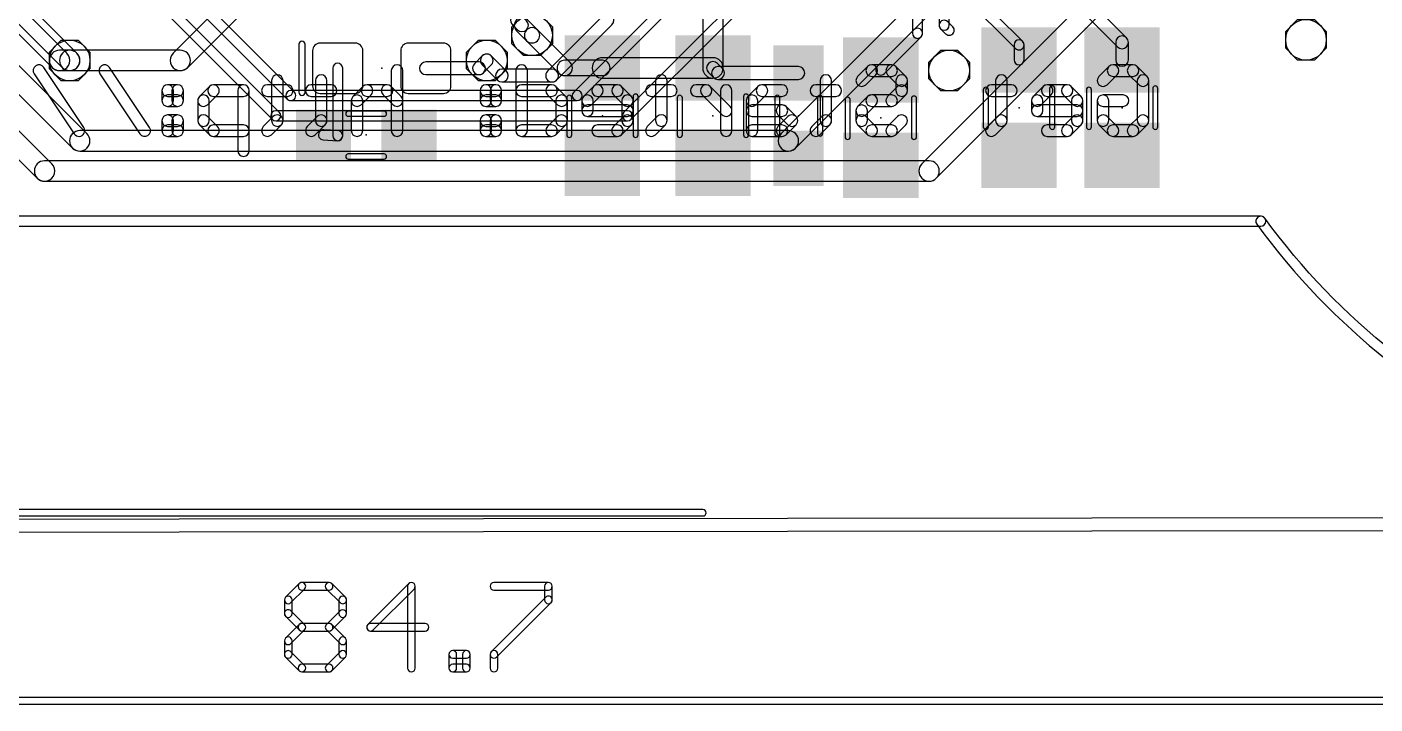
# Model space of a CAD drawing. Extents: x -21 to 88, y -12 to 76.
# Drawn here: x 32.55 to 59.37, y -9.61 to 3.87 of the extents above; entities that cross this region are included whole.
import ezdxf

# ---------------------------------------------------------------- set-up
doc = ezdxf.new("R2010")
doc.units = 0
for name, color, linetype in [('1', 22, 'CONTINUOUS'), ('16', 175, 'CONTINUOUS'), ('18', 82, 'CONTINUOUS'), ('20', 7, 'CONTINUOUS'), ('21', 253, 'CONTINUOUS'), ('22', 253, 'CONTINUOUS'), ('23', 7, 'CONTINUOUS'), ('51', 253, 'CONTINUOUS')]:
    doc.layers.add(name, color=color, linetype=linetype)

# ---------------------------------------------------------------- blocks, each defined once
blk = doc.blocks.new('RECT')
blk.add_solid([(-0.5, -0.5), (0.5, -0.5), (-0.5, 0.5), (0.5, 0.5)])
blk = doc.blocks.new('RECT160000X160000R30')
blk.add_lwpolyline([(0.5, -0.35), (0.5, 0.35, 0.4142), (0.35, 0.5), (-0.35, 0.5, 0.4142), (-0.5, 0.35), (-0.5, -0.35, 0.4142), (-0.35, -0.5), (0.35, -0.5, 0.4142)], format="xyb", close=True)
blk = doc.blocks.new('OCTAGONV')
blk.add_lwpolyline([(-0.5, -0.2071), (-0.5, 0.2071), (-0.2071, 0.5), (0.2071, 0.5), (0.5, 0.2071), (0.5, -0.2071), (0.2071, -0.5), (-0.2071, -0.5)], close=True)
blk = doc.blocks.new('ROUNDV')
blk.add_circle((0, 0), 0.5)

msp = doc.modelspace()

# ---------------------------------------------------------------- linework, layer by layer
at = {"layer": '1'}
for points in [[(50.17, 6.41), (50.17, 3.74, 1), (50.37, 3.74), (50.37, 6.41, 1)], [(30.7063, 5.4063), (33.0563, 3.0563, 1), (33.3437, 3.3437), (30.9937, 5.6937, 1)], [(54.4298, 3.6498), (52.3598, 5.7198, 1), (52.1802, 5.5402), (54.2502, 3.4702, 1)], [(37.4563, 5.3437), (35.4563, 3.3437, 1), (35.7437, 3.0563), (37.7437, 5.0563, 1)], [(46.4032, 3.05), (46.4032, 4.81, 1), (45.9968, 4.81), (45.9968, 3.05, 1)], [(52.3607, 3.5807), (51.3407, 4.6007, 1), (51.1993, 4.4593), (52.2193, 3.4393, 1)], [(50.7, 4.4), (50.7, 3.9, 1), (50.9, 3.9), (50.9, 4.4, 1)], [(43.3578, 3.1578), (42.7078, 3.8078, 1), (42.4922, 3.5922), (43.1422, 2.9422, 1)], [(50.1993, 3.8107), (49.4693, 3.0807, 1), (49.6107, 2.9393), (50.3407, 3.6693, 1)], [(50.7293, 3.8293), (50.8293, 3.7293, 1), (50.9707, 3.8707), (50.8707, 3.9707, 1)], [(52.39, 3.21), (52.39, 3.51, 1), (52.19, 3.51), (52.19, 3.21, 1)], [(54.467, 3.21), (54.467, 3.56, 1), (54.213, 3.56), (54.213, 3.21, 1)], [(33.2, 2.9968), (33.4, 2.9968, 1), (33.4, 3.4032), (33.2, 3.4032, 1)], [(35.6, 3.4032), (33.4, 3.4032, 1), (33.4, 2.9968), (35.6, 2.9968, 1)], [(41.6348, 2.9552), (41.7898, 3.1102, 1), (41.6102, 3.2898), (41.4552, 3.1348, 1)], [(46.2, 3.2532), (44, 3.2532, 1), (44, 2.8468), (46.2, 2.8468, 1)], [(38.633, 3.045), (38.633, 1.703, 1), (38.833, 1.703), (38.833, 3.045, 1)], [(40.487, 2.918), (41.545, 2.918, 1), (41.545, 3.172), (40.487, 3.172, 1)], [(44, 3.2024), (43.25, 3.2024, 1), (43.25, 2.8976), (44, 2.8976, 1)], [(46.3898, 3.0398), (46.2898, 3.1398, 1), (46.1102, 2.9602), (46.2102, 2.8602, 1)], [(47.9, 3.077), (46.3, 3.077, 1), (46.3, 2.823), (47.9, 2.823, 1)], [(38.739, 1.8028), (38.456, 1.8198, 1), (38.444, 1.6202), (38.727, 1.6032, 1)], [(-6.7999, -6.227), (84.0001, -6.127, 1), (83.9999, -5.873), (-6.8001, -5.973, 1)]]:
    msp.add_lwpolyline(points, format="xyb", close=True, dxfattribs=at)
at = {"layer": '16'}
for points in [[(33.0437, 1.1437), (10.7437, 23.4437, 1), (10.4563, 23.1563), (32.7563, 0.8563, 1)], [(47.8437, 1.4563), (55.0437, 8.6563, 1), (54.7563, 8.9437), (47.5563, 1.7437, 1)], [(32.7293, 7.4293), (37.7293, 2.4293, 1), (37.8707, 2.5707), (32.8707, 7.5707, 1)], [(56.7563, 7.5437), (50.3563, 1.1437, 1), (50.6437, 0.8563), (57.0437, 7.2563, 1)], [(32.2293, 7.2293), (37.4293, 2.0293, 1), (37.5707, 2.1707), (32.3707, 7.3707, 1)], [(43.5707, 2.4293), (47.7707, 6.6293, 1), (47.6293, 6.7707), (43.4293, 2.5707, 1)], [(44.5707, 2.0293), (48.1707, 5.6293, 1), (48.0293, 5.7707), (44.4293, 2.1707, 1)], [(31.1563, 5.1563), (33.2563, 3.0563, 1), (33.5437, 3.3437), (31.4437, 5.4437, 1)], [(30.2563, 4.6563), (33.4563, 1.4563, 1), (33.7437, 1.7437), (30.5437, 4.9437, 1)], [(42.4898, 3.9898), (42.3898, 4.0898, 1), (42.2102, 3.9102), (42.3102, 3.8102, 1)], [(42.2922, 3.7922), (42.4922, 3.5922, 1), (42.7078, 3.8078), (42.5078, 4.0078, 1)], [(43.0898, 2.8102), (44.1898, 3.9102, 1), (44.0102, 4.0898), (42.9102, 2.9898, 1)], [(42.0898, 2.9898), (41.7898, 3.2898, 1), (41.6102, 3.1102), (41.9102, 2.8102, 1)], [(43, 3.027), (42, 3.027, 1), (42, 2.773), (43, 2.773, 1)], [(37.8, 2.4), (43.5, 2.4, 1), (43.5, 2.6), (37.8, 2.6, 1)], [(37.5, 2), (44.5, 2, 1), (44.5, 2.2), (37.5, 2.2, 1)], [(33.6, 1.3968), (47.7, 1.3968, 1), (47.7, 1.8032), (33.6, 1.8032, 1)], [(50.5, 1.2032), (32.9, 1.2032, 1), (32.9, 0.7968), (50.5, 0.7968, 1)], [(83.9999, -5.873), (-6.8001, -5.973, 1), (-6.7999, -6.227), (84.0001, -6.127, 1)]]:
    msp.add_lwpolyline(points, format="xyb", close=True, dxfattribs=at)
at = {"layer": '20'}
for points in [[(57.1807, 0.059, 1), (57.0193, -0.059, 1.0148), (79.5789, 16.9614, 1), (79.4211, 16.8386, -1.0148)], [(14.9, -0.1), (57.1, -0.1, 1), (57.1, 0.1), (14.9, 0.1, 1)]]:
    msp.add_lwpolyline(points, format="xyb", close=True, dxfattribs=at)
at = {"layer": '21'}
msp.add_lwpolyline([(38.086, 2.5688), (38.086, 3.5213, 1), (37.959, 3.5213), (37.959, 2.5688, 1)], format="xyb", close=True, dxfattribs=at)
at = {"layer": '22'}
for points in [[(33.6791, 1.8665), (32.8825, 3.0613, 1), (32.6923, 2.9345), (33.4889, 1.7397, 1)], [(34.9888, 1.8665), (34.1923, 3.0613, 1), (34.0021, 2.9345), (34.7986, 1.7397, 1)], [(39.8, 2.9979), (39.8, 1.8031, 1), (40.0286, 1.8031), (40.0286, 2.9979, 1)], [(42.2778, 2.9979), (42.2778, 1.8031, 1), (42.5064, 1.8031), (42.5064, 2.9979, 1)], [(49.2398, 2.718), (49.439, 2.9171, 1), (49.2773, 3.0787), (49.0782, 2.8796, 1)], [(49.3581, 2.8836), (49.7564, 2.8836, 1), (49.7564, 3.1122), (49.3581, 3.1122, 1)], [(49.6756, 2.9171), (49.8747, 2.718, 1), (50.0364, 2.8796), (49.8372, 3.0787, 1)], [(54.0422, 2.718), (54.2413, 2.9171, 1), (54.0796, 3.0787), (53.8805, 2.8796, 1)], [(54.1605, 2.8836), (54.5587, 2.8836, 1), (54.5587, 3.1122), (54.1605, 3.1122, 1)], [(54.4779, 2.9171), (54.6771, 2.718, 1), (54.8387, 2.8796), (54.6396, 3.0787, 1)], [(35.5486, 2.7139), (35.3494, 2.7139, 1), (35.3494, 2.4853), (35.5486, 2.4853, 1)], [(35.2351, 2.5996), (35.2351, 2.4005, 1), (35.4637, 2.4005), (35.4637, 2.5996, 1)], [(35.6629, 2.4005), (35.6629, 2.5996, 1), (35.4343, 2.5996), (35.4343, 2.4005, 1)], [(36.1801, 2.6805), (35.9809, 2.4813, 1), (36.1426, 2.3197), (36.3417, 2.5188, 1)], [(36.8583, 2.7139), (36.2609, 2.7139, 1), (36.2609, 2.4853), (36.8583, 2.4853, 1)], [(36.9726, 1.4048), (36.9726, 2.5996, 1), (36.744, 2.5996), (36.744, 1.4048, 1)], [(37.7315, 2.7139), (37.3332, 2.7139, 1), (37.3332, 2.4853), (37.7315, 2.4853, 1)], [(37.418, 2.7988), (37.418, 2.0022, 1), (37.6466, 2.0022), (37.6466, 2.7988, 1)], [(38.6046, 2.7139), (38.2063, 2.7139, 1), (38.2063, 2.4853), (38.6046, 2.4853, 1)], [(38.2912, 2.7988), (38.2912, 2.0022, 1), (38.5198, 2.0022), (38.5198, 2.7988, 1)], [(39.2361, 2.6805), (39.037, 2.4813, 1), (39.1986, 2.3197), (39.3977, 2.5188, 1)], [(39.7152, 2.7139), (39.3169, 2.7139, 1), (39.3169, 2.4853), (39.7152, 2.4853, 1)], [(39.9951, 2.4813), (39.796, 2.6805, 1), (39.6344, 2.5188), (39.8335, 2.3197, 1)], [(41.8789, 2.7139), (41.6798, 2.7139, 1), (41.6798, 2.4853), (41.8789, 2.4853, 1)], [(41.5655, 2.5996), (41.5655, 2.4005, 1), (41.7941, 2.4005), (41.7941, 2.5996, 1)], [(41.9932, 2.4005), (41.9932, 2.5996, 1), (41.7646, 2.5996), (41.7646, 2.4005, 1)], [(42.9895, 2.7139), (42.3921, 2.7139, 1), (42.3921, 2.4853), (42.9895, 2.4853, 1)], [(43.2695, 2.4813), (43.0703, 2.6805, 1), (42.9087, 2.5188), (43.1078, 2.3197, 1)], [(43.8201, 2.6805), (43.621, 2.4813, 1), (43.7826, 2.3197), (43.9818, 2.5188, 1)], [(44.2992, 2.7139), (43.901, 2.7139, 1), (43.901, 2.4853), (44.2992, 2.4853, 1)], [(44.5792, 2.4813), (44.3801, 2.6805, 1), (44.2184, 2.5188), (44.4175, 2.3197, 1)], [(45.3715, 2.7139), (44.9732, 2.7139, 1), (44.9732, 2.4853), (45.3715, 2.4853, 1)], [(45.0581, 2.7988), (45.0581, 2.0022, 1), (45.2867, 2.0022), (45.2867, 2.7988, 1)], [(46.0647, 2.7139), (45.8655, 2.7139, 1), (45.8655, 2.4853), (46.0647, 2.4853, 1)], [(46.5438, 2.2822), (46.1455, 2.6805, 1), (45.9839, 2.5188), (46.3821, 2.1205, 1)], [(46.5772, 1.8031), (46.5772, 2.5996, 1), (46.3486, 2.5996), (46.3486, 1.8031, 1)], [(47.0944, 2.6805), (46.8953, 2.4813, 1), (47.057, 2.3197), (47.2561, 2.5188, 1)], [(47.5735, 2.7139), (47.1753, 2.7139, 1), (47.1753, 2.4853), (47.5735, 2.4853, 1)], [(48.6458, 2.7139), (48.2476, 2.7139, 1), (48.2476, 2.4853), (48.6458, 2.4853, 1)], [(48.3324, 2.7988), (48.3324, 2.0022, 1), (48.561, 2.0022), (48.561, 2.7988, 1)], [(49.8747, 2.6805), (49.6756, 2.4813, 1), (49.8372, 2.3197), (50.0364, 2.5188, 1)], [(49.8413, 2.7988), (49.8413, 2.5996, 1), (50.0699, 2.5996), (50.0699, 2.7988, 1)], [(52.1384, 2.7139), (51.7402, 2.7139, 1), (51.7402, 2.4853), (52.1384, 2.4853, 1)], [(51.825, 2.7988), (51.825, 2.0022, 1), (52.0536, 2.0022), (52.0536, 2.7988, 1)], [(52.7699, 2.6805), (52.5708, 2.4813, 1), (52.7324, 2.3197), (52.9316, 2.5188, 1)], [(53.249, 2.7139), (52.8507, 2.7139, 1), (52.8507, 2.4853), (53.249, 2.4853, 1)], [(53.529, 2.4813), (53.3298, 2.6805, 1), (53.1682, 2.5188), (53.3673, 2.3197, 1)], [(54.6436, 2.7988), (54.6436, 2.0022, 1), (54.8722, 2.0022), (54.8722, 2.7988, 1)], [(35.3494, 2.2862), (35.5486, 2.2862, 1), (35.5486, 2.5148), (35.3494, 2.5148, 1)], [(35.9475, 2.4005), (35.9475, 2.0022, 1), (36.1761, 2.0022), (36.1761, 2.4005, 1)], [(39.0035, 2.4005), (39.0035, 1.8031, 1), (39.2321, 1.8031), (39.2321, 2.4005, 1)], [(41.6798, 2.2862), (41.8789, 2.2862, 1), (41.8789, 2.5148), (41.6798, 2.5148, 1)], [(43.3029, 2.0022), (43.3029, 2.4005, 1), (43.0743, 2.4005), (43.0743, 2.0022, 1)], [(43.5875, 2.4005), (43.5875, 2.2014, 1), (43.8161, 2.2014), (43.8161, 2.4005, 1)], [(44.6127, 2.0022), (44.6127, 2.4005, 1), (44.3841, 2.4005), (44.3841, 2.0022, 1)], [(46.8618, 2.4005), (46.8618, 1.8031, 1), (47.0904, 1.8031), (47.0904, 2.4005, 1)], [(49.2773, 2.4813), (49.0782, 2.2822, 1), (49.2398, 2.1205), (49.439, 2.3197, 1)], [(49.7564, 2.5148), (49.3581, 2.5148, 1), (49.3581, 2.2862), (49.7564, 2.2862, 1)], [(52.5373, 2.4005), (52.5373, 2.2014, 1), (52.7659, 2.2014), (52.7659, 2.4005, 1)], [(53.5625, 2.0022), (53.5625, 2.4005, 1), (53.3339, 2.4005), (53.3339, 2.0022, 1)], [(54.0756, 2.0022), (54.0756, 2.4005, 1), (53.847, 2.4005), (53.847, 2.0022, 1)], [(53.9613, 2.2862), (54.3596, 2.2862, 1), (54.3596, 2.5148), (53.9613, 2.5148, 1)], [(43.7018, 2.0871), (44.4984, 2.0871, 1), (44.4984, 2.3157), (43.7018, 2.3157, 1)], [(47.5735, 2.3157), (46.9761, 2.3157, 1), (46.9761, 2.0871), (47.5735, 2.0871, 1)], [(47.8535, 2.0831), (47.6544, 2.2822, 1), (47.4927, 2.1206), (47.6919, 1.9214, 1)], [(49.0447, 2.2014), (49.0447, 2.0022, 1), (49.2733, 2.0022), (49.2733, 2.2014, 1)], [(52.6516, 2.0871), (53.4482, 2.0871, 1), (53.4482, 2.3157), (52.6516, 2.3157, 1)], [(35.5486, 2.1165), (35.3494, 2.1165, 1), (35.3494, 1.8879), (35.5486, 1.8879, 1)], [(35.2351, 2.0022), (35.2351, 1.8031, 1), (35.4637, 1.8031), (35.4637, 2.0022, 1)], [(35.3494, 1.6888), (35.5486, 1.6888, 1), (35.5486, 1.9174), (35.3494, 1.9174, 1)], [(35.6629, 1.8031), (35.6629, 2.0022, 1), (35.4343, 2.0022), (35.4343, 1.8031, 1)], [(35.9809, 1.9214), (36.1801, 1.7223, 1), (36.3417, 1.8839), (36.1426, 2.0831, 1)], [(36.2609, 1.6888), (36.8583, 1.6888, 1), (36.8583, 1.9174), (36.2609, 1.9174, 1)], [(37.4515, 2.0831), (37.2524, 1.8839, 1), (37.414, 1.7223), (37.6131, 1.9214, 1)], [(38.3246, 2.0831), (38.1255, 1.8839, 1), (38.2871, 1.7223), (38.4863, 1.9214, 1)], [(41.8789, 2.1165), (41.6798, 2.1165, 1), (41.6798, 1.8879), (41.8789, 1.8879, 1)], [(41.5655, 2.0022), (41.5655, 1.8031, 1), (41.7941, 1.8031), (41.7941, 2.0022, 1)], [(41.6798, 1.6888), (41.8789, 1.6888, 1), (41.8789, 1.9174), (41.6798, 1.9174, 1)], [(41.9932, 1.8031), (41.9932, 2.0022, 1), (41.7646, 2.0022), (41.7646, 1.8031, 1)], [(42.3921, 1.6888), (42.9895, 1.6888, 1), (42.9895, 1.9174), (42.3921, 1.9174, 1)], [(43.0703, 1.7223), (43.2695, 1.9214, 1), (43.1078, 2.0831), (42.9087, 1.8839, 1)], [(43.901, 1.6888), (44.2992, 1.6888, 1), (44.2992, 1.9174), (43.901, 1.9174, 1)], [(44.3801, 1.7223), (44.5792, 1.9214, 1), (44.4175, 2.0831), (44.2184, 1.8839, 1)], [(45.0916, 2.0831), (44.8924, 1.8839, 1), (45.0541, 1.7223), (45.2532, 1.9214, 1)], [(46.9761, 1.6888), (47.5735, 1.6888, 1), (47.5735, 1.9174), (46.9761, 1.9174, 1)], [(47.6544, 1.7223), (47.8535, 1.9214, 1), (47.6919, 2.0831), (47.4927, 1.8839, 1)], [(48.3659, 2.0831), (48.1667, 1.8839, 1), (48.3284, 1.7223), (48.5275, 1.9214, 1)], [(49.0782, 1.9214), (49.2773, 1.7223, 1), (49.439, 1.8839), (49.2398, 2.0831, 1)], [(49.3581, 1.6888), (49.7564, 1.6888, 1), (49.7564, 1.9174), (49.3581, 1.9174, 1)], [(49.8372, 1.7223), (50.0364, 1.9214, 1), (49.8747, 2.0831), (49.6756, 1.8839, 1)], [(51.8585, 2.0831), (51.6593, 1.8839, 1), (51.821, 1.7223), (52.0201, 1.9214, 1)], [(52.8507, 1.6888), (53.249, 1.6888, 1), (53.249, 1.9174), (52.8507, 1.9174, 1)], [(53.3298, 1.7223), (53.529, 1.9214, 1), (53.3673, 2.0831), (53.1682, 1.8839, 1)], [(54.2413, 1.8839), (54.0421, 2.0831, 1), (53.8805, 1.9214), (54.0796, 1.7223, 1)], [(54.5587, 1.9174), (54.1605, 1.9174, 1), (54.1605, 1.6888), (54.5587, 1.6888, 1)], [(54.6771, 2.0831), (54.4779, 1.8839, 1), (54.6396, 1.7223), (54.8387, 1.9214, 1)]]:
    msp.add_lwpolyline(points, format="xyb", close=True, dxfattribs=at)
at = {"layer": '23'}
for p in [(39.61, 3.045), (52.29, 2.26), (54.34, 2.26), (44, 2.1), (46.2, 2.1), (47.9, 2.1), (49.54, 2.06), (39.3, 1.72)]:
    msp.add_point(p, dxfattribs=at)
at = {"layer": '51'}
for points in [[(52.8992, 2.641), (52.8992, 1.879, 1), (53.0008, 1.879), (53.0008, 2.641, 1)], [(54.9492, 2.641), (54.9492, 1.879, 1), (55.0508, 1.879), (55.0508, 2.641, 1)], [(43.2892, 2.456), (43.2892, 1.719, 1), (43.3908, 1.719), (43.3908, 2.456, 1)], [(44.6092, 2.481), (44.6092, 1.719, 1), (44.7108, 1.719), (44.7108, 2.481, 1)], [(45.4892, 2.456), (45.4892, 1.719, 1), (45.5908, 1.719), (45.5908, 2.456, 1)], [(46.8092, 2.481), (46.8092, 1.719, 1), (46.9108, 1.719), (46.9108, 2.481, 1)], [(47.4302, 2.456), (47.4302, 1.744, 1), (47.5318, 1.744), (47.5318, 2.456, 1)], [(48.2812, 2.456), (48.2812, 1.744, 1), (48.3828, 1.744), (48.3828, 2.456, 1)], [(48.8292, 2.416), (48.8292, 1.679, 1), (48.9308, 1.679), (48.9308, 2.416, 1)], [(50.1492, 2.441), (50.1492, 1.679, 1), (50.2508, 1.679), (50.2508, 2.441, 1)], [(51.5792, 2.616), (51.5792, 1.879, 1), (51.6808, 1.879), (51.6808, 2.616, 1)], [(53.6292, 2.616), (53.6292, 1.879, 1), (53.7308, 1.879), (53.7308, 2.616, 1)], [(39.656, 2.1898), (38.944, 2.1898, 1), (38.944, 2.0882), (39.656, 2.0882, 1)], [(39.656, 1.3388), (38.944, 1.3388, 1), (38.944, 1.2372), (39.656, 1.2372, 1)], [(46, -5.735), (-20.7856, -5.735, 1), (-20.7856, -5.865), (46, -5.865, 1)], [(37.8032, -7.5898), (38.0743, -7.3186, 1), (37.9666, -7.2109), (37.6954, -7.482, 1)], [(38.0204, -7.3409), (38.5628, -7.3409, 1), (38.5628, -7.1885), (38.0204, -7.1885, 1)], [(38.5089, -7.3186), (38.7801, -7.5898, 1), (38.8878, -7.482), (38.6166, -7.2109, 1)], [(40.146, -7.2109), (39.3325, -8.0243, 1), (39.4403, -8.1321), (40.2538, -7.3186, 1)], [(40.2761, -8.8917), (40.2761, -7.2647, 1), (40.1237, -7.2647), (40.1237, -8.8917, 1)], [(41.8422, -7.3409), (42.9268, -7.3409, 1), (42.9268, -7.1885), (41.8422, -7.1885, 1)], [(42.8506, -7.2647), (42.8506, -7.5359, 1), (43.003, -7.5359), (43.003, -7.2647, 1)], [(37.8255, -7.8071), (37.8255, -7.5359, 1), (37.6731, -7.5359), (37.6731, -7.8071, 1)], [(38.7577, -7.5359), (38.7577, -7.8071, 1), (38.9101, -7.8071), (38.9101, -7.5359, 1)], [(42.8729, -7.482), (41.7883, -8.5667, 1), (41.896, -8.6744), (42.9807, -7.5898, 1)], [(38.0743, -8.0243), (37.8032, -7.7532, 1), (37.6954, -7.8609), (37.9666, -8.1321, 1)], [(38.78, -7.7532), (38.5089, -8.0243, 1), (38.6166, -8.1321), (38.8878, -7.8609, 1)], [(37.8032, -8.4033), (38.0743, -8.1321, 1), (37.9666, -8.0243), (37.6954, -8.2955, 1)], [(38.0204, -8.1544), (38.5628, -8.1544, 1), (38.5628, -8.002), (38.0204, -8.002, 1)], [(38.5089, -8.1321), (38.78, -8.4033, 1), (38.8878, -8.2955), (38.6166, -8.0243, 1)], [(39.3864, -8.1544), (40.4711, -8.1544, 1), (40.4711, -8.002), (39.3864, -8.002, 1)], [(37.8255, -8.6206), (37.8255, -8.3494, 1), (37.6731, -8.3494), (37.6731, -8.6206, 1)], [(38.7577, -8.3494), (38.7577, -8.6206, 1), (38.9101, -8.6206), (38.9101, -8.3494, 1)], [(38.0743, -8.8378), (37.8032, -8.5667, 1), (37.6954, -8.6744), (37.9666, -8.9456, 1)], [(38.7801, -8.5667), (38.5089, -8.8378, 1), (38.6166, -8.9456), (38.8878, -8.6744, 1)], [(41.0998, -8.8917), (41.0998, -8.6206, 1), (40.9474, -8.6206), (40.9474, -8.8917, 1)], [(41.0236, -8.6968), (41.2947, -8.6968, 1), (41.2947, -8.5444), (41.0236, -8.5444, 1)], [(41.2185, -8.6206), (41.2185, -8.8917, 1), (41.3709, -8.8917), (41.3709, -8.6206, 1)], [(41.766, -8.6206), (41.766, -8.8917, 1), (41.9184, -8.8917), (41.9184, -8.6206, 1)], [(38.5628, -8.8155), (38.0204, -8.8155, 1), (38.0204, -8.9679), (38.5628, -8.9679, 1)], [(41.2947, -8.8155), (41.0236, -8.8155, 1), (41.0236, -8.9679), (41.2947, -8.9679, 1)], [(-2.2, -9.6074), (82.5, -9.6074, 1), (82.5, -9.4774), (-2.2, -9.4774, 1)]]:
    msp.add_lwpolyline(points, format="xyb", close=True, dxfattribs=at)

# ---------------------------------------------------------------- block references
at = {"layer": '1', "xscale": 1.3, "yscale": 1.5, "rotation": 270}
for p in [(52.29, 3.21), (54.34, 3.21), (44, 3.05), (46.2, 3.05), (49.54, 3.01), (52.29, 1.31), (54.34, 1.31), (44, 1.15), (46.2, 1.15), (49.54, 1.11)]:
    msp.add_blockref('RECT', p, dxfattribs=at)
at = {"layer": '1', "rotation": 90}
for p in [(38.733, 3.045), (40.487, 3.045)]:
    msp.add_blockref('RECT160000X160000R30', p, dxfattribs=at)
at = {"layer": '1', "xscale": 1.1}
for p, rotation in [((47.9, 2.95), 270), ((38.45, 1.72), 180), ((40.15, 1.72), 180), ((47.9, 1.25), 270)]:
    msp.add_blockref('RECT', p, dxfattribs=dict(at, rotation=rotation))
at = {"layer": '18'}
for name, p, xscale, yscale in [('ROUNDV', (69.1, 7.5), 20, 20), ('ROUNDV', (69.1, 7.5), 20, 20), ('OCTAGONV', (42.6, 3.7), 0.808, 0.808), ('ROUNDV', (42.6, 3.7), 0.808, 0.808), ('ROUNDV', (42.6, 3.7), 0.808, 0.808), ('OCTAGONV', (42.6, 3.7), 0.808, 0.808), ('OCTAGONV', (58, 3.61), 0.808, 0.808), ('ROUNDV', (58, 3.61), 0.808, 0.808), ('ROUNDV', (58, 3.61), 0.808, 0.808), ('OCTAGONV', (58, 3.61), 0.808, 0.808), ('OCTAGONV', (33.4, 3.2), 0.808, 0.808), ('ROUNDV', (33.4, 3.2), 0.808, 0.808), ('ROUNDV', (33.4, 3.2), 0.808, 0.808), ('OCTAGONV', (33.4, 3.2), 0.808, 0.808), ('OCTAGONV', (41.7, 3.2), 0.808, 0.808), ('ROUNDV', (41.7, 3.2), 0.808, 0.808), ('ROUNDV', (41.7, 3.2), 0.808, 0.808), ('OCTAGONV', (41.7, 3.2), 0.808, 0.808), ('OCTAGONV', (50.9, 3), 0.808, 0.808), ('ROUNDV', (50.9, 3), 0.808, 0.808), ('ROUNDV', (50.9, 3), 0.808, 0.808), ('OCTAGONV', (50.9, 3), 0.808, 0.808)]:
    msp.add_blockref(name, p, dxfattribs=dict(at, xscale=xscale, yscale=yscale))
at = {"layer": '51'}
for p, xscale, yscale, rotation in [((52.2912, 2.9771), 0.7501, 1.4501, 270), ((54.3412, 2.9771), 0.7501, 1.4501, 270), ((44.0012, 2.8172), 0.7501, 1.4501, 270), ((46.2012, 2.8172), 0.7501, 1.4501, 270), ((49.5412, 2.7772), 0.7501, 1.4501, 270), ((47.9051, 2.6882), 0.5001, 0.95, 270), ((38.7198, 1.7149), 0.5001, 0.95, 180), ((39.8882, 1.7149), 0.5001, 0.95, 180), ((52.2912, 1.5293), 0.7501, 1.4501, 270), ((54.3412, 1.5293), 0.7501, 1.4501, 270), ((44.0012, 1.3694), 0.7501, 1.4501, 270), ((46.2012, 1.3694), 0.7501, 1.4501, 270), ((47.9051, 1.5198), 0.5001, 0.95, 270), ((49.5412, 1.3294), 0.7501, 1.4501, 270)]:
    msp.add_blockref('RECT', p, dxfattribs=dict(at, xscale=xscale, yscale=yscale, rotation=rotation))

doc.saveas('drawing.dxf')
